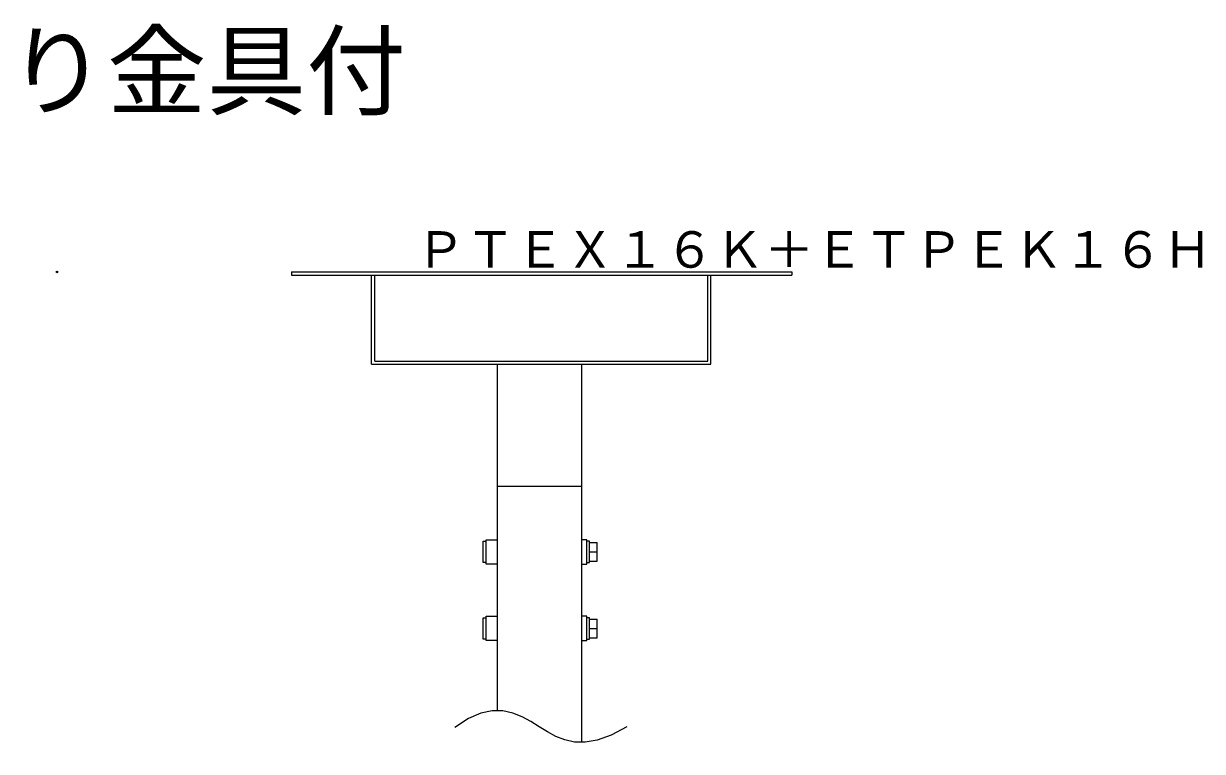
# Model space of a CAD drawing. Units: millimetres, scale not verified. Extents: x -63 to 62, y -56 to 57.
# Drawn here: x 9.13 to 56.46, y 27.55 to 56.78 of the extents above; entities that cross this region are included whole.
import ezdxf
from ezdxf.enums import TextEntityAlignment as Align

# ---------------------------------------------------------------- set-up
doc = ezdxf.new("R2010")
doc.units = ezdxf.units.MM
doc.header["$LTSCALE"] = 0.125
doc.header["$PDMODE"] = 32
doc.header["$PDSIZE"] = 0.0625
for name, color, linetype, lineweight in [('0-0_0', 1, 'Continuous', 18), ('0-4_GAIKEI', 1, 'Continuous', 18), ('0-5_SUNPO', 7, 'Continuous', 18)]:
    doc.layers.add(name, color=color, linetype=linetype, lineweight=lineweight)
for name, color, linetype in [('0-1_DEFPOINTS', 7, 'Continuous'), ('0-3_MOJI1', 7, 'Continuous'), ('0-6_TOUROKU', 7, 'Continuous')]:
    doc.layers.add(name, color=color, linetype=linetype)
doc.styles.add('ＭＳ ゴシック', font='')
doc.styles.get('ＭＳ ゴシック').set_extended_font_data('MS Gothic')

# ---------------------------------------------------------------- blocks, each defined once
blk = doc.blocks.new('_OPEN30')
at = {"layer": '0-0_0', "color": 7}
blk.add_line((0, 0), (-1, 0), dxfattribs=at)
blk.add_lwpolyline([(-1, 0.26795), (0, 0), (-1, -0.26795)], dxfattribs=at)
blk = doc.blocks.new('D9')
at = {"layer": '0-1_DEFPOINTS'}
for p in [(9.1555, 50.7716), (1.1309, 1.4382), (9.1555, 1.4382)]:
    blk.add_point(p, dxfattribs=at)
at = {"layer": '0-5_SUNPO'}
for p, q in [((7.1555, 50.7716), (-0.8691, 50.7716)), ((1.1309, 48.7716), (1.1309, 3.4382)), ((7.1555, 1.4382), (-0.8691, 1.4382))]:
    blk.add_line(p, q, dxfattribs=at)
at = {"layer": '0-5_SUNPO', "xscale": 2, "yscale": 2}
for p, rotation in [((1.1309, 50.7716), 90), ((1.1309, 1.4382), 270)]:
    blk.add_blockref('_OPEN30', p, dxfattribs=dict(at, rotation=rotation))
at = {"layer": '0-5_SUNPO', "style": 'ＭＳ ゴシック'}
blk.add_text('1172～1532', height=1.833, rotation=90, dxfattribs=at).set_placement((0.6309, 19.8549), align=Align.BOTTOM_LEFT)
blk = doc.blocks.new('TMSH_J09')
at = {"layer": '0-0_0'}
for p, q in [((0, 11.7378), (1.113, 9.6151)), ((1.113, 9.6151), (1.7847, 7.765)), ((1.7847, 7.765), (2.0769, 6.1447)), ((1.7689, 3.4233), (1.2919, 2.237)), ((1.2919, 2.237), (0.6817, 1.1101)), ((0.6817, 1.1101), (0, 0)), ((-2.1174, -4.8632), (-2.1443, -6.2792)), ((-2.1443, -6.2792), (-1.8295, -7.8115))]:
    blk.add_line(p, q, dxfattribs=at)
for points in [[(2.0769, 6.1447), (2.0511, 4.7117), (1.7689, 3.4233)], [(0, 0), (-0.6902, -1.1319), (-1.3201, -2.3076)], [(-1.3201, -2.3076), (-1.8193, -3.5454), (-2.1174, -4.8632)], [(-1.8295, -7.8115), (-1.1028, -9.478), (0.1062, -11.297)]]:
    blk.add_lwpolyline(points, dxfattribs=at)

msp = doc.modelspace()

# ---------------------------------------------------------------- linework, layer by layer
at = {"layer": '0-4_GAIKEI'}
for p, q in [((19.8792, 46.8078), (39.9763, 46.8078)), ((19.8792, 46.8078), (19.8792, 46.68)), ((19.8792, 46.68), (39.9763, 46.68)), ((23.0976, 43.1023), (23.0976, 46.68)), ((23.225, 43.23), (23.225, 46.68)), ((36.5984, 43.23), (36.5984, 46.68)), ((36.7258, 43.1023), (36.7258, 46.68)), ((39.9763, 46.8078), (39.9763, 46.68)), ((23.0976, 43.1023), (36.7258, 43.1023)), ((23.225, 43.23), (36.5984, 43.23)), ((28.1532, 29.1792), (28.1532, 43.1023)), ((31.5421, 27.9191), (31.5421, 43.1023)), ((28.1532, 38.2049), (31.5421, 38.2049)), ((27.5865, 35.9385), (27.5865, 35.9947)), ((27.5865, 35.9947), (27.6989, 35.9947)), ((27.6989, 35.0772), (27.6989, 36.0509)), ((27.6989, 36.0509), (28.1346, 36.0509)), ((31.7423, 36.0509), (31.5282, 36.0509)), ((31.7423, 35.0772), (31.7423, 36.0509)), ((31.8547, 35.9947), (31.7423, 35.9947)), ((31.8547, 35.9385), (31.8547, 35.9947)), ((27.5865, 35.9385), (27.5865, 35.9355)), ((27.5865, 35.5671), (27.5865, 35.9355)), ((27.5865, 35.5671), (27.5865, 35.564)), ((27.5865, 35.564), (27.5865, 35.5609)), ((27.5865, 35.1926), (27.5865, 35.5609)), ((31.8547, 35.9385), (31.8547, 35.9355)), ((31.8547, 35.9385), (32.1543, 35.9385)), ((31.8547, 35.5671), (31.8547, 35.9355)), ((31.8547, 35.564), (31.8547, 35.5609)), ((31.8547, 35.1926), (31.8547, 35.5609)), ((27.5865, 35.1926), (27.5865, 35.1895)), ((27.5865, 35.1334), (27.5865, 35.1895)), ((27.6989, 35.1334), (27.5865, 35.1334)), ((28.1346, 35.0772), (27.6989, 35.0772)), ((31.5282, 35.0772), (31.7423, 35.0772)), ((31.8547, 35.1926), (31.8547, 35.1895)), ((27.5865, 32.9208), (27.6989, 32.9208)), ((27.5865, 32.8646), (27.5865, 32.9208)), ((27.5865, 32.8646), (27.5865, 32.8616)), ((27.5865, 32.4932), (27.5865, 32.8616)), ((27.6989, 32.977), (28.1346, 32.977)), ((27.6989, 32.0033), (27.6989, 32.977)), ((31.7423, 32.977), (31.5282, 32.977)), ((31.7423, 32.0033), (31.7423, 32.977)), ((31.8547, 32.9208), (31.7423, 32.9208)), ((31.8547, 32.8646), (31.8547, 32.9208)), ((31.8547, 32.8646), (32.1543, 32.8646)), ((31.8547, 32.8646), (31.8547, 32.8616)), ((31.8547, 32.4932), (31.8547, 32.8616)), ((32.1543, 32.4901), (32.1543, 32.8646)), ((27.5865, 32.1187), (27.5865, 32.487)), ((31.8547, 32.4932), (31.8547, 32.4901)), ((31.8547, 32.4901), (31.8547, 32.487)), ((31.8547, 32.4901), (32.1543, 32.4901)), ((31.8547, 32.1187), (31.8547, 32.487)), ((32.1543, 32.1156), (32.1543, 32.4901)), ((27.5865, 32.1187), (27.5865, 32.1156)), ((28.1346, 32.0033), (27.6989, 32.0033)), ((31.5282, 32.0033), (31.7423, 32.0033)), ((31.7423, 32.0594), (31.8547, 32.0594)), ((31.8547, 32.1187), (31.8547, 32.1156)), ((31.8547, 32.1156), (32.1543, 32.1156)), ((31.8547, 32.0594), (31.8547, 32.1156))]:
    msp.add_line(p, q, dxfattribs=at)
for points in [[(27.5865, 35.5671), (27.5865, 35.5671), (27.5865, 35.5671)], [(31.8547, 35.1895), (32.1543, 35.1895), (32.1543, 35.564), (32.1543, 35.9385)], [(31.8547, 35.5671), (31.8547, 35.564), (32.1543, 35.564)], [(31.8547, 35.5671), (31.8547, 35.5671), (31.8547, 35.5671)], [(31.7423, 35.1334), (31.8547, 35.1334), (31.8547, 35.1895)], [(27.5865, 32.4932), (27.5865, 32.4901), (27.5865, 32.487)], [(27.5865, 32.4932), (27.5865, 32.4932), (27.5865, 32.4932)], [(31.8547, 32.4932), (31.8547, 32.4932), (31.8547, 32.4932)], [(27.6989, 32.0594), (27.5865, 32.0594), (27.5865, 32.1156)]]:
    msp.add_lwpolyline(points, dxfattribs=at)

# ---------------------------------------------------------------- block references
at = {"layer": '0-0_0', "xscale": 0.3, "yscale": 0.3, "rotation": 270}
msp.add_blockref('TMSH_J09', (29.8314, 28.5398), dxfattribs=at)
at = {"layer": '0-5_SUNPO'}
msp.add_blockref('D9', (1.3113, -3.9638), dxfattribs=at)

# ---------------------------------------------------------------- texts
at = {"layer": '0-3_MOJI1', "style": 'ＭＳ ゴシック'}
msp.add_text('液晶プロジェクター天吊り金具付', height=2.933, dxfattribs=at).set_placement((-35.5323, 52.5376), align=Align.BOTTOM_LEFT)
at = {"layer": '0-6_TOUROKU', "style": 'ＭＳ ゴシック'}
msp.add_text('ＰＴＥＸ１６Ｋ＋ＥＴＰＥＫ１６Ｈ', height=1.466, dxfattribs=at).set_placement((24.8677, 46.5376), align=Align.BOTTOM_LEFT)

doc.saveas('drawing.dxf')
